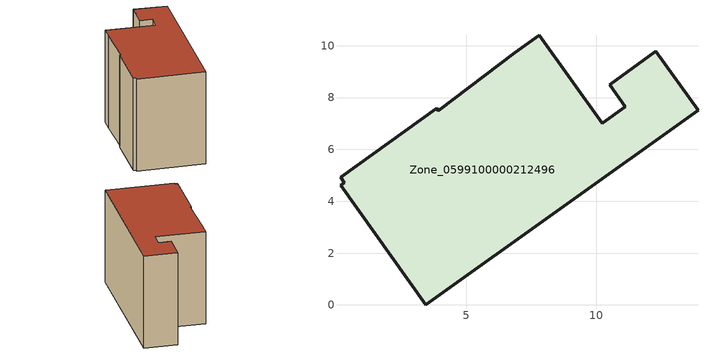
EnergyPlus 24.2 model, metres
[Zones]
Zone_0599100000212496
 floor ground (C_G): 7.8,10.41 10.23,7.01 11.13,7.65 10.52,8.5 12.31,9.78 13.93,7.51 3.44,0 0.14,4.61 0.29,4.72 0.15,4.92 3.86,7.58 3.92,7.5 6.86,9.73 z0
 wall outside (C_F): 13.93,7.51 12.31,9.78 10.52,8.5 11.13,7.65 10.23,7.01 7.8,10.41 6.86,9.73 3.92,7.5 3.86,7.58 0.15,4.92 0.29,4.72 0.14,4.61 3.44,0 13.93,7.51 z0:8.08
 roof outside (C_R): 10.23,7.01 7.8,10.41 6.86,9.73 3.92,7.5 3.86,7.58 0.15,4.92 0.29,4.72 0.14,4.61 3.44,0 13.93,7.51 12.31,9.78 10.52,8.5 11.13,7.65 z8.08
[BUILDING]
Pand.0599100000212496: North Axis=0; Terrain=City; Loads Convergence Tolerance Value=0.04; Temperature Convergence Tolerance Value=0.4; Solar Distribution=FullExterior; Maximum Number of Warmup Days=25; Minimum Number of Warmup Days=1
[Site:Location]
Rotterdam.The.Hague.AP_ZH_NLD Design_Conditions: Latitude=51.96; Longitude=4.45; Time Zone=1; Elevation=-4.5
[SITE:GROUNDTEMPERATURE:BUILDINGSURFACE]
18, 18, 18, 18, 18, 18, 18, 18, 18, 18, 18, 18
[MATERIAL] Thermal Absorptance=0.9; Solar Absorptance=0.7; Visible Absorptance=0.7
Name | Roughness | Thickness | Conductivity | Density | Specific Heat
G.TC.1975-1991 | MediumSmooth | 0.15 | 0.288461 | 540 | 1210
F.TC.1975-1991 | Rough | 0.3 | 0.230769 | 1920 | 840
R.TC.1975-1991 | MediumRough | 0.2 | 0.153846 | 1500 | 1000
[CONSTRUCTION]
C_G: G.TC.1975-1991
C_F: F.TC.1975-1991
C_R: R.TC.1975-1991
[ZONE]
Zone_0599100000212496: Type=1; Multiplier=1; Ceiling Height=Autocalculate; Volume=Autocalculate; Floor Area=autocalculate; Part of Total Floor Area=Yes
[ZONEINFILTRATION:DESIGNFLOWRATE]
Infil_Zone_0599100000212496: Zone or ZoneList or Space or SpaceList=Zone_0599100000212496; Schedule=AlwaysOn; Design Flow Rate Calculation Method=Flow/Area; Flow Rate per Floor Area=0.003; Constant Term Coefficient=1; Temperature Term Coefficient=0; Velocity Term Coefficient=0; Velocity Squared Term Coefficient=0
[HVACTEMPLATE:ZONE:IDEALLOADSAIRSYSTEM]
Zone_0599100000212496: Maximum Heating Supply Air Temperature=50; Minimum Cooling Supply Air Temperature=13; Maximum Heating Supply Air Humidity Ratio=0.0156; Minimum Cooling Supply Air Humidity Ratio=0.0077; Heating Limit=NoLimit; Cooling Limit=NoLimit; Dehumidification Control Type=ConstantSensibleHeatRatio; Cooling Sensible Heat Ratio=0.7; Dehumidification Setpoint=60; Humidification Control Type=None; Humidification Setpoint=30; Outdoor Air Method=None; Outdoor Air Flow Rate per Person=0.00944; Outdoor Air Flow Rate per Zone Floor Area=0; Outdoor Air Flow Rate per Zone=0; Demand Controlled Ventilation Type=None; Outdoor Air Economizer Type=NoEconomizer; Heat Recovery Type=None; Sensible Heat Recovery Effectiveness=0.7; Latent Heat Recovery Effectiveness=0.65
[ZONECONTROL:THERMOSTAT]
ThermostatControl_Zone_0599100000212496: Zone or ZoneList=Zone_0599100000212496; Control Type Schedule=DualSetpointControlType; Control 1=Thermostat_Zone_0599100000212496; Temperature Difference Between Cutout And Setpoint=0
[THERMOSTATSETPOINT:DUALSETPOINT]
Thermostat_Zone_0599100000212496: Heating Setpoint Temperature Schedule=HeatingSetpoint_Zone_0599100000212496; Cooling Setpoint Temperature Schedule=CoolingSetpoint_Zone_0599100000212496
[SCHEDULE:COMPACT]
HeatingSetpoint_Zone_0599100000212496: Through: 12/31, For: AllDays, Until: 24:00, 21
CoolingSetpoint_Zone_0599100000212496: Through: 12/31, For: AllDays, Until: 24:00, 24
DualSetpointControlType: Through: 12/31, For: AllDays, Until: 24:00, 4
AlwaysOn: Through: 12/31, For: AllDays, Until: 24:00, 1
